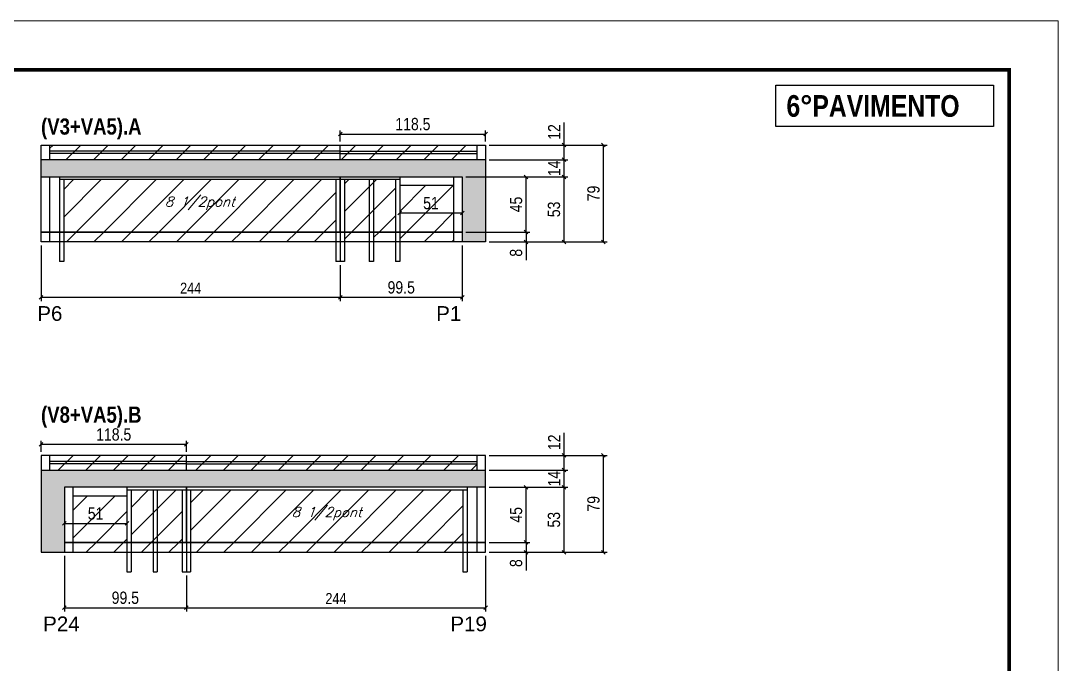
# Model space of a CAD drawing. Extents: x 3330 to 22105, y 1197 to 30204.
# Drawn here: x 16668 to 17515, y 23545 to 24070 of the extents above; entities that cross this region are included whole.
import ezdxf

# ---------------------------------------------------------------- set-up
doc = ezdxf.new("R2010")
doc.units = 0
doc.linetypes.add('DASHED', pattern=[0.75, 0.5, -0.25])
for name, color, linetype in [('5', 5, 'Continuous'), ('COTA', 241, 'Continuous'), ('NOMENCLATURA', 7, 'Continuous'), ('Painéis', 200, 'Continuous'), ('SARR_2.2x7', 40, 'Continuous'), ('SARR_3.5x7', 81, 'Continuous'), ('SARR_EDITAR', 141, 'Continuous'), ('texto', 7, 'Continuous')]:
    doc.layers.add(name, color=color, linetype=linetype)
for name, color, linetype, lineweight in [('Folhas', 255, 'Continuous', 9), ('Hachura', 251, 'Continuous', 9), ('SARRAFO DE PRESSAO', 251, 'DASHED', 9)]:
    doc.layers.add(name, color=color, linetype=linetype, lineweight=lineweight)
doc.styles.add('COTA TECNICA', font='techl___.ttf', dxfattribs={"height": 10})
doc.styles.add('COTA TECNICA-50', font='techl___.ttf', dxfattribs={"height": 9})
doc.styles.add('Romans', font='romans.shx')
doc.styles.get("Standard").update_dxf_attribs({"font": 'arial.ttf'})
doc.styles.add('TECNICA', font='techb___.ttf', dxfattribs={"height": 10})
doc.dimstyles.new('COTA PAINEL-50', dxfattribs={"dimtxt": 9, "dimasz": 3, "dimexe": 3, "dimexo": 3, "dimgap": 3, "dimtad": 1, "dimdec": 1, "dimzin": 12, "dimdsep": 46, "dimtxsty": 'COTA TECNICA-50', "dimblk1": 'OBLIQUE', "dimblk2": 'OBLIQUE', "dimsah": 1, "dimcen": 0.9, "dimclrd": 4, "dimclre": 4, "dimclrt": 240, "dimadec": 1, "dimazin": 3, "dimtfac": 1, "dimtdec": 1, "dimtmove": 0, "dimatfit": 3, "dimfxl": 1, "dimtolj": 1, "dimtzin": 12, "dimarcsym": 0})
doc.dimstyles.new('PAINEL', dxfattribs={"dimtxt": 10, "dimasz": 3, "dimexe": 3, "dimexo": 3, "dimgap": 3, "dimtad": 1, "dimdec": 1, "dimzin": 12, "dimdsep": 46, "dimtxsty": 'COTA TECNICA', "dimblk1": 'OBLIQUE', "dimblk2": 'OBLIQUE', "dimsah": 1, "dimcen": 0.9, "dimclrd": 4, "dimclre": 4, "dimclrt": 240, "dimadec": 1, "dimazin": 3, "dimtfac": 1, "dimtdec": 1, "dimtmove": 0, "dimatfit": 3, "dimfxl": 1, "dimtolj": 1, "dimtzin": 12, "dimarcsym": 0})

# ---------------------------------------------------------------- blocks, each defined once
blk = doc.blocks.new('9999999999')
at = {"layer": 'Folhas'}
blk.add_lwpolyline([(98138.98, 34190.21), (99623.98, 34190.21), (99623.98, 35240.21), (98138.98, 35240.21)], close=True, dxfattribs=at)
at = {"layer": 'Folhas', "color": 30, "const_width": 3}
blk.add_lwpolyline([(98213.98, 34230.21), (99583.98, 34230.21), (99583.98, 35200.21), (98213.98, 35200.21)], close=True, dxfattribs=at)
blk = doc.blocks.new('_Oblique')
at = {"color": 0, "linetype": 'ByBlock', "lineweight": -2}
blk.add_line((-0.5, -0.5), (0.5, 0.5), dxfattribs=at)
blk = doc.blocks.new('*D2279')
at = {"layer": 'COTA', "color": 4, "linetype": 'ByBlock', "lineweight": -2, "transparency": 16777216}
for p, q in [((16684.97, 23886.84), (16684.97, 23841.51)), ((16928.97, 23870.84), (16928.97, 23841.51)), ((16928.97, 23844.51), (16684.97, 23844.51))]:
    blk.add_line(p, q, dxfattribs=at)
at = {"layer": 'Defpoints', "color": 0, "linetype": 'ByBlock', "transparency": 16777216}
for p in [(16684.97, 23889.84), (16928.97, 23873.84), (16684.97, 23844.51)]:
    blk.add_point(p, dxfattribs=at)
at = {"layer": 'COTA', "color": 4, "linetype": 'ByBlock', "lineweight": -2, "transparency": 16777216, "xscale": 3, "yscale": 3, "zscale": 3, "rotation": 180}
blk.add_blockref('_Oblique', (16684.97, 23844.51), dxfattribs=at)
at = {"layer": 'COTA', "color": 4, "linetype": 'ByBlock', "lineweight": -2, "transparency": 16777216, "xscale": 3, "yscale": 3, "zscale": 3}
blk.add_blockref('_Oblique', (16928.97, 23844.51), dxfattribs=at)
at = {"layer": 'COTA', "color": 240, "linetype": 'ByBlock', "transparency": 16777216, "insert": (16806.97, 23852.07), "char_height": 9, "attachment_point": 5, "style": 'COTA TECNICA-50'}
blk.add_mtext('\\A1;244', dxfattribs=at)
blk = doc.blocks.new('*D2280')
at = {"layer": 'COTA', "color": 4, "linetype": 'ByBlock', "lineweight": -2, "transparency": 16777216}
for p, q in [((17028.47, 23886.84), (17028.47, 23841.51)), ((16928.97, 23870.84), (16928.97, 23841.51)), ((17028.47, 23844.51), (16928.97, 23844.51))]:
    blk.add_line(p, q, dxfattribs=at)
at = {"layer": 'Defpoints', "color": 0, "linetype": 'ByBlock', "transparency": 16777216}
for p in [(17028.47, 23889.84), (16928.97, 23873.84), (16928.97, 23844.51)]:
    blk.add_point(p, dxfattribs=at)
at = {"layer": 'COTA', "color": 4, "linetype": 'ByBlock', "lineweight": -2, "transparency": 16777216, "xscale": 3, "yscale": 3, "zscale": 3, "rotation": 180}
blk.add_blockref('_Oblique', (16928.97, 23844.51), dxfattribs=at)
at = {"layer": 'COTA', "color": 4, "linetype": 'ByBlock', "lineweight": -2, "transparency": 16777216, "xscale": 3, "yscale": 3, "zscale": 3}
blk.add_blockref('_Oblique', (17028.47, 23844.51), dxfattribs=at)
at = {"layer": 'COTA', "color": 240, "linetype": 'ByBlock', "transparency": 16777216, "insert": (16978.72, 23852.64), "char_height": 10, "attachment_point": 5, "style": 'COTA TECNICA'}
blk.add_mtext('\\A1;99.5', dxfattribs=at)
blk = doc.blocks.new('*D2287')
at = {"layer": 'COTA', "color": 4, "lineweight": -2, "transparency": 16777216}
for p, q in [((16977.47, 23920.39), (16977.47, 23910.3)), ((17028.47, 23913.3), (16977.47, 23913.3)), ((17028.47, 23920.39), (17028.47, 23910.3))]:
    blk.add_line(p, q, dxfattribs=at)
at = {"layer": 'Defpoints', "color": 0, "transparency": 16777216}
for p in [(16977.47, 23923.39), (17028.47, 23923.39), (16977.47, 23913.3)]:
    blk.add_point(p, dxfattribs=at)
at = {"layer": 'COTA', "color": 4, "lineweight": -2, "transparency": 16777216, "xscale": 3, "yscale": 3, "zscale": 3, "rotation": 180}
blk.add_blockref('_Oblique', (16977.47, 23913.3), dxfattribs=at)
at = {"layer": 'COTA', "color": 4, "lineweight": -2, "transparency": 16777216, "xscale": 3, "yscale": 3, "zscale": 3}
blk.add_blockref('_Oblique', (17028.47, 23913.3), dxfattribs=at)
at = {"layer": 'COTA', "color": 240, "transparency": 16777216, "insert": (17002.97, 23921.41), "char_height": 10, "attachment_point": 5, "style": 'COTA TECNICA'}
blk.add_mtext('\\A1;51', dxfattribs=at)
blk = doc.blocks.new('*D2288')
at = {"layer": 'COTA', "color": 4, "lineweight": -2, "transparency": 16777216}
for p, q in [((17031.47, 23942.84), (17114.52, 23942.84)), ((17111.52, 23889.84), (17111.52, 23942.84)), ((17050.47, 23889.84), (17114.52, 23889.84))]:
    blk.add_line(p, q, dxfattribs=at)
at = {"layer": 'Defpoints', "color": 0, "transparency": 16777216}
for p in [(17028.47, 23942.84), (17111.52, 23942.84), (17047.47, 23889.84)]:
    blk.add_point(p, dxfattribs=at)
at = {"layer": 'COTA', "color": 4, "lineweight": -2, "transparency": 16777216, "xscale": 3, "yscale": 3, "zscale": 3}
for p, rotation in [((17111.52, 23942.84), 90), ((17111.52, 23889.84), 270)]:
    blk.add_blockref('_Oblique', p, dxfattribs=dict(at, rotation=rotation))
at = {"layer": 'COTA', "color": 240, "transparency": 16777216, "insert": (17103.3, 23916.34), "char_height": 10, "attachment_point": 5, "rotation": 90, "style": 'COTA TECNICA'}
blk.add_mtext('\\A1;53', dxfattribs=at)
blk = doc.blocks.new('*D2289')
at = {"layer": 'COTA', "color": 4, "lineweight": -2, "transparency": 16777216}
for p, q in [((17031.47, 23897.84), (17083.49, 23897.84)), ((17080.49, 23897.84), (17080.49, 23889.84)), ((17050.47, 23889.84), (17083.49, 23889.84)), ((17080.49, 23889.84), (17080.49, 23875.02))]:
    blk.add_line(p, q, dxfattribs=at)
at = {"layer": 'Defpoints', "color": 0, "transparency": 16777216}
for p in [(17028.47, 23897.84), (17080.49, 23897.84), (17047.47, 23889.84)]:
    blk.add_point(p, dxfattribs=at)
at = {"layer": 'COTA', "color": 4, "lineweight": -2, "transparency": 16777216, "xscale": 3, "yscale": 3, "zscale": 3}
for p, rotation in [((17080.49, 23897.84), 90), ((17080.49, 23889.84), 270)]:
    blk.add_blockref('_Oblique', p, dxfattribs=dict(at, rotation=rotation))
at = {"layer": 'COTA', "color": 240, "transparency": 16777216, "insert": (17072.4, 23880.93), "char_height": 10, "attachment_point": 5, "rotation": 90, "style": 'COTA TECNICA'}
blk.add_mtext('\\A1;8', dxfattribs=at)
blk = doc.blocks.new('*D2290')
at = {"layer": 'COTA', "color": 4, "lineweight": -2, "transparency": 16777216}
for p, q in [((17031.47, 23942.84), (17083.49, 23942.84)), ((17080.49, 23897.84), (17080.49, 23942.84)), ((17031.47, 23897.84), (17083.49, 23897.84))]:
    blk.add_line(p, q, dxfattribs=at)
at = {"layer": 'Defpoints', "color": 0, "transparency": 16777216}
for p in [(17028.47, 23942.84), (17080.49, 23942.84), (17028.47, 23897.84)]:
    blk.add_point(p, dxfattribs=at)
at = {"layer": 'COTA', "color": 4, "lineweight": -2, "transparency": 16777216, "xscale": 3, "yscale": 3, "zscale": 3}
for p, rotation in [((17080.49, 23942.84), 90), ((17080.49, 23897.84), 270)]:
    blk.add_blockref('_Oblique', p, dxfattribs=dict(at, rotation=rotation))
at = {"layer": 'COTA', "color": 240, "transparency": 16777216, "insert": (17072.38, 23920.34), "char_height": 10, "attachment_point": 5, "rotation": 90, "style": 'COTA TECNICA'}
blk.add_mtext('\\A1;45', dxfattribs=at)
blk = doc.blocks.new('*D2285')
at = {"layer": 'COTA', "color": 4, "lineweight": -2, "transparency": 16777216}
for p, q in [((16928.97, 23971.84), (16928.97, 23980.75)), ((17047.47, 23971.84), (17047.47, 23980.75)), ((16928.97, 23977.75), (17047.47, 23977.75))]:
    blk.add_line(p, q, dxfattribs=at)
at = {"layer": 'Defpoints', "color": 0, "transparency": 16777216}
for p in [(17047.47, 23977.75), (16928.97, 23968.84), (17047.47, 23968.84)]:
    blk.add_point(p, dxfattribs=at)
at = {"layer": 'COTA', "color": 4, "lineweight": -2, "transparency": 16777216, "xscale": 3, "yscale": 3, "zscale": 3, "rotation": 180}
blk.add_blockref('_Oblique', (16928.97, 23977.75), dxfattribs=at)
at = {"layer": 'COTA', "color": 4, "lineweight": -2, "transparency": 16777216, "xscale": 3, "yscale": 3, "zscale": 3}
blk.add_blockref('_Oblique', (17047.47, 23977.75), dxfattribs=at)
at = {"layer": 'COTA', "color": 240, "transparency": 16777216, "insert": (16988.22, 23985.88), "char_height": 10, "attachment_point": 5, "style": 'COTA TECNICA'}
blk.add_mtext('\\A1;118.5', dxfattribs=at)
blk = doc.blocks.new('*D2286')
at = {"layer": 'COTA', "color": 4, "lineweight": -2, "transparency": 16777216}
for p, q in [((17050.47, 23956.84), (17114.52, 23956.84)), ((17111.52, 23942.84), (17111.52, 23956.84)), ((17031.47, 23942.84), (17114.52, 23942.84))]:
    blk.add_line(p, q, dxfattribs=at)
at = {"layer": 'Defpoints', "color": 0, "transparency": 16777216}
for p in [(17047.47, 23956.84), (17111.52, 23956.84), (17028.47, 23942.84)]:
    blk.add_point(p, dxfattribs=at)
at = {"layer": 'COTA', "color": 4, "lineweight": -2, "transparency": 16777216, "xscale": 3, "yscale": 3, "zscale": 3}
for p, rotation in [((17111.52, 23956.84), 90), ((17111.52, 23942.84), 270)]:
    blk.add_blockref('_Oblique', p, dxfattribs=dict(at, rotation=rotation))
at = {"layer": 'COTA', "color": 240, "transparency": 16777216, "insert": (17103.45, 23949.84), "char_height": 10, "attachment_point": 5, "rotation": 90, "style": 'COTA TECNICA'}
blk.add_mtext('\\A1;14', dxfattribs=at)
blk = doc.blocks.new('*D2283')
at = {"layer": 'COTA', "color": 4, "lineweight": -2, "transparency": 16777216}
for p, q in [((17111.52, 23968.84), (17111.52, 23987.15)), ((17050.47, 23968.84), (17114.52, 23968.84)), ((17111.52, 23956.84), (17111.52, 23968.84)), ((17050.47, 23956.84), (17114.52, 23956.84))]:
    blk.add_line(p, q, dxfattribs=at)
at = {"layer": 'Defpoints', "color": 0, "transparency": 16777216}
for p in [(17047.47, 23968.84), (17111.52, 23968.84), (17047.47, 23956.84)]:
    blk.add_point(p, dxfattribs=at)
at = {"layer": 'COTA', "color": 4, "lineweight": -2, "transparency": 16777216, "xscale": 3, "yscale": 3, "zscale": 3}
for p, rotation in [((17111.52, 23968.84), 90), ((17111.52, 23956.84), 270)]:
    blk.add_blockref('_Oblique', p, dxfattribs=dict(at, rotation=rotation))
at = {"layer": 'COTA', "color": 240, "transparency": 16777216, "insert": (17103.46, 23979.5), "char_height": 10, "attachment_point": 5, "rotation": 90, "style": 'COTA TECNICA'}
blk.add_mtext('\\A1;12', dxfattribs=at)
blk = doc.blocks.new('*D2284')
at = {"layer": 'COTA', "color": 4, "lineweight": -2, "transparency": 16777216}
for p, q in [((17050.47, 23968.84), (17146.65, 23968.84)), ((17143.65, 23889.84), (17143.65, 23968.84)), ((17050.47, 23889.84), (17146.65, 23889.84))]:
    blk.add_line(p, q, dxfattribs=at)
at = {"layer": 'Defpoints', "color": 0, "transparency": 16777216}
for p in [(17047.47, 23968.84), (17143.65, 23968.84), (17047.47, 23889.84)]:
    blk.add_point(p, dxfattribs=at)
at = {"layer": 'COTA', "color": 4, "lineweight": -2, "transparency": 16777216, "xscale": 3, "yscale": 3, "zscale": 3}
for p, rotation in [((17143.65, 23968.84), 90), ((17143.65, 23889.84), 270)]:
    blk.add_blockref('_Oblique', p, dxfattribs=dict(at, rotation=rotation))
at = {"layer": 'COTA', "color": 240, "transparency": 16777216, "insert": (17135.55, 23929.34), "char_height": 10, "attachment_point": 5, "rotation": 90, "style": 'COTA TECNICA'}
blk.add_mtext('\\A1;79', dxfattribs=at)
blk = doc.blocks.new('*D2271')
at = {"layer": 'COTA', "color": 4, "linetype": 'ByBlock', "lineweight": -2, "transparency": 16777216}
for p, q in [((17047.47, 23633.64), (17047.47, 23588.3)), ((16803.47, 23617.64), (16803.47, 23588.3)), ((16803.47, 23591.3), (17047.47, 23591.3))]:
    blk.add_line(p, q, dxfattribs=at)
at = {"layer": 'Defpoints', "color": 0, "linetype": 'ByBlock', "transparency": 16777216}
for p in [(17047.47, 23636.64), (16803.47, 23620.64), (17047.47, 23591.3)]:
    blk.add_point(p, dxfattribs=at)
at = {"layer": 'COTA', "color": 4, "linetype": 'ByBlock', "lineweight": -2, "transparency": 16777216, "xscale": 3, "yscale": 3, "zscale": 3, "rotation": 180}
blk.add_blockref('_Oblique', (16803.47, 23591.3), dxfattribs=at)
at = {"layer": 'COTA', "color": 4, "linetype": 'ByBlock', "lineweight": -2, "transparency": 16777216, "xscale": 3, "yscale": 3, "zscale": 3}
blk.add_blockref('_Oblique', (17047.47, 23591.3), dxfattribs=at)
at = {"layer": 'COTA', "color": 240, "linetype": 'ByBlock', "transparency": 16777216, "insert": (16925.47, 23598.87), "char_height": 9, "attachment_point": 5, "style": 'COTA TECNICA-50'}
blk.add_mtext('\\A1;244', dxfattribs=at)
blk = doc.blocks.new('*D2272')
at = {"layer": 'COTA', "color": 4, "linetype": 'ByBlock', "lineweight": -2, "transparency": 16777216}
for p, q in [((16703.97, 23633.64), (16703.97, 23588.3)), ((16803.47, 23617.64), (16803.47, 23588.3)), ((16703.97, 23591.3), (16803.47, 23591.3))]:
    blk.add_line(p, q, dxfattribs=at)
at = {"layer": 'Defpoints', "color": 0, "linetype": 'ByBlock', "transparency": 16777216}
for p in [(16703.97, 23636.64), (16803.47, 23620.64), (16803.47, 23591.3)]:
    blk.add_point(p, dxfattribs=at)
at = {"layer": 'COTA', "color": 4, "linetype": 'ByBlock', "lineweight": -2, "transparency": 16777216, "xscale": 3, "yscale": 3, "zscale": 3, "rotation": 180}
blk.add_blockref('_Oblique', (16703.97, 23591.3), dxfattribs=at)
at = {"layer": 'COTA', "color": 4, "linetype": 'ByBlock', "lineweight": -2, "transparency": 16777216, "xscale": 3, "yscale": 3, "zscale": 3}
blk.add_blockref('_Oblique', (16803.47, 23591.3), dxfattribs=at)
at = {"layer": 'COTA', "color": 240, "linetype": 'ByBlock', "transparency": 16777216, "insert": (16753.72, 23599.44), "char_height": 10, "attachment_point": 5, "style": 'COTA TECNICA'}
blk.add_mtext('\\A1;99.5', dxfattribs=at)
blk = doc.blocks.new('*D2281')
at = {"layer": 'COTA', "color": 4, "lineweight": -2, "transparency": 16777216}
for p, q in [((16703.97, 23667.19), (16703.97, 23657.1)), ((16754.97, 23667.19), (16754.97, 23657.1)), ((16703.97, 23660.1), (16754.97, 23660.1))]:
    blk.add_line(p, q, dxfattribs=at)
at = {"layer": 'Defpoints', "color": 0, "transparency": 16777216}
for p in [(16703.97, 23670.19), (16754.97, 23670.19), (16754.97, 23660.1)]:
    blk.add_point(p, dxfattribs=at)
at = {"layer": 'COTA', "color": 4, "lineweight": -2, "transparency": 16777216, "xscale": 3, "yscale": 3, "zscale": 3, "rotation": 180}
blk.add_blockref('_Oblique', (16703.97, 23660.1), dxfattribs=at)
at = {"layer": 'COTA', "color": 4, "lineweight": -2, "transparency": 16777216, "xscale": 3, "yscale": 3, "zscale": 3}
blk.add_blockref('_Oblique', (16754.97, 23660.1), dxfattribs=at)
at = {"layer": 'COTA', "color": 240, "transparency": 16777216, "insert": (16729.47, 23668.21), "char_height": 10, "attachment_point": 5, "style": 'COTA TECNICA'}
blk.add_mtext('\\A1;51', dxfattribs=at)
blk = doc.blocks.new('*D2273')
at = {"layer": 'COTA', "color": 4, "lineweight": -2, "transparency": 16777216}
for p, q in [((17050.47, 23689.64), (17114.52, 23689.64)), ((17111.52, 23636.64), (17111.52, 23689.64)), ((17050.47, 23636.64), (17114.52, 23636.64))]:
    blk.add_line(p, q, dxfattribs=at)
at = {"layer": 'Defpoints', "color": 0, "transparency": 16777216}
for p in [(17047.47, 23689.64), (17111.52, 23689.64), (17047.47, 23636.64)]:
    blk.add_point(p, dxfattribs=at)
at = {"layer": 'COTA', "color": 4, "lineweight": -2, "transparency": 16777216, "xscale": 3, "yscale": 3, "zscale": 3}
for p, rotation in [((17111.52, 23689.64), 90), ((17111.52, 23636.64), 270)]:
    blk.add_blockref('_Oblique', p, dxfattribs=dict(at, rotation=rotation))
at = {"layer": 'COTA', "color": 240, "transparency": 16777216, "insert": (17103.3, 23663.14), "char_height": 10, "attachment_point": 5, "rotation": 90, "style": 'COTA TECNICA'}
blk.add_mtext('\\A1;53', dxfattribs=at)
blk = doc.blocks.new('*D2274')
at = {"layer": 'COTA', "color": 4, "lineweight": -2, "transparency": 16777216}
for p, q in [((17050.47, 23644.64), (17083.49, 23644.64)), ((17080.49, 23644.64), (17080.49, 23636.64)), ((17050.47, 23636.64), (17083.49, 23636.64)), ((17080.49, 23636.64), (17080.49, 23621.82))]:
    blk.add_line(p, q, dxfattribs=at)
at = {"layer": 'Defpoints', "color": 0, "transparency": 16777216}
for p in [(17047.47, 23644.64), (17080.49, 23644.64), (17047.47, 23636.64)]:
    blk.add_point(p, dxfattribs=at)
at = {"layer": 'COTA', "color": 4, "lineweight": -2, "transparency": 16777216, "xscale": 3, "yscale": 3, "zscale": 3}
for p, rotation in [((17080.49, 23644.64), 90), ((17080.49, 23636.64), 270)]:
    blk.add_blockref('_Oblique', p, dxfattribs=dict(at, rotation=rotation))
at = {"layer": 'COTA', "color": 240, "transparency": 16777216, "insert": (17072.4, 23627.73), "char_height": 10, "attachment_point": 5, "rotation": 90, "style": 'COTA TECNICA'}
blk.add_mtext('\\A1;8', dxfattribs=at)
blk = doc.blocks.new('*D2275')
at = {"layer": 'COTA', "color": 4, "lineweight": -2, "transparency": 16777216}
for p, q in [((17050.47, 23689.64), (17083.49, 23689.64)), ((17080.49, 23644.64), (17080.49, 23689.64)), ((17050.47, 23644.64), (17083.49, 23644.64))]:
    blk.add_line(p, q, dxfattribs=at)
at = {"layer": 'Defpoints', "color": 0, "transparency": 16777216}
for p in [(17047.47, 23689.64), (17080.49, 23689.64), (17047.47, 23644.64)]:
    blk.add_point(p, dxfattribs=at)
at = {"layer": 'COTA', "color": 4, "lineweight": -2, "transparency": 16777216, "xscale": 3, "yscale": 3, "zscale": 3}
for p, rotation in [((17080.49, 23689.64), 90), ((17080.49, 23644.64), 270)]:
    blk.add_blockref('_Oblique', p, dxfattribs=dict(at, rotation=rotation))
at = {"layer": 'COTA', "color": 240, "transparency": 16777216, "insert": (17072.38, 23667.14), "char_height": 10, "attachment_point": 5, "rotation": 90, "style": 'COTA TECNICA'}
blk.add_mtext('\\A1;45', dxfattribs=at)
blk = doc.blocks.new('*D2282')
at = {"layer": 'COTA', "color": 4, "lineweight": -2, "transparency": 16777216}
for p, q in [((16684.97, 23718.64), (16684.97, 23727.54)), ((16803.47, 23718.64), (16803.47, 23727.54)), ((16803.47, 23724.54), (16684.97, 23724.54))]:
    blk.add_line(p, q, dxfattribs=at)
at = {"layer": 'Defpoints', "color": 0, "transparency": 16777216}
for p in [(16684.97, 23724.54), (16684.97, 23715.64), (16803.47, 23715.64)]:
    blk.add_point(p, dxfattribs=at)
at = {"layer": 'COTA', "color": 4, "lineweight": -2, "transparency": 16777216, "xscale": 3, "yscale": 3, "zscale": 3, "rotation": 180}
blk.add_blockref('_Oblique', (16684.97, 23724.54), dxfattribs=at)
at = {"layer": 'COTA', "color": 4, "lineweight": -2, "transparency": 16777216, "xscale": 3, "yscale": 3, "zscale": 3}
blk.add_blockref('_Oblique', (16803.47, 23724.54), dxfattribs=at)
at = {"layer": 'COTA', "color": 240, "transparency": 16777216, "insert": (16744.22, 23732.67), "char_height": 10, "attachment_point": 5, "style": 'COTA TECNICA'}
blk.add_mtext('\\A1;118.5', dxfattribs=at)
blk = doc.blocks.new('*D2276')
at = {"layer": 'COTA', "color": 4, "lineweight": -2, "transparency": 16777216}
for p, q in [((17050.47, 23703.64), (17114.52, 23703.64)), ((17111.52, 23689.64), (17111.52, 23703.64)), ((17050.47, 23689.64), (17114.52, 23689.64))]:
    blk.add_line(p, q, dxfattribs=at)
at = {"layer": 'Defpoints', "color": 0, "transparency": 16777216}
for p in [(17047.47, 23703.64), (17111.52, 23703.64), (17047.47, 23689.64)]:
    blk.add_point(p, dxfattribs=at)
at = {"layer": 'COTA', "color": 4, "lineweight": -2, "transparency": 16777216, "xscale": 3, "yscale": 3, "zscale": 3}
for p, rotation in [((17111.52, 23703.64), 90), ((17111.52, 23689.64), 270)]:
    blk.add_blockref('_Oblique', p, dxfattribs=dict(at, rotation=rotation))
at = {"layer": 'COTA', "color": 240, "transparency": 16777216, "insert": (17103.45, 23696.64), "char_height": 10, "attachment_point": 5, "rotation": 90, "style": 'COTA TECNICA'}
blk.add_mtext('\\A1;14', dxfattribs=at)
blk = doc.blocks.new('*D2277')
at = {"layer": 'COTA', "color": 4, "lineweight": -2, "transparency": 16777216}
for p, q in [((17111.52, 23715.64), (17111.52, 23733.95)), ((17050.47, 23715.64), (17114.52, 23715.64)), ((17111.52, 23703.64), (17111.52, 23715.64)), ((17050.47, 23703.64), (17114.52, 23703.64))]:
    blk.add_line(p, q, dxfattribs=at)
at = {"layer": 'Defpoints', "color": 0, "transparency": 16777216}
for p in [(17047.47, 23715.64), (17111.52, 23715.64), (17047.47, 23703.64)]:
    blk.add_point(p, dxfattribs=at)
at = {"layer": 'COTA', "color": 4, "lineweight": -2, "transparency": 16777216, "xscale": 3, "yscale": 3, "zscale": 3}
for p, rotation in [((17111.52, 23715.64), 90), ((17111.52, 23703.64), 270)]:
    blk.add_blockref('_Oblique', p, dxfattribs=dict(at, rotation=rotation))
at = {"layer": 'COTA', "color": 240, "transparency": 16777216, "insert": (17103.46, 23726.3), "char_height": 10, "attachment_point": 5, "rotation": 90, "style": 'COTA TECNICA'}
blk.add_mtext('\\A1;12', dxfattribs=at)
blk = doc.blocks.new('*D2278')
at = {"layer": 'COTA', "color": 4, "lineweight": -2, "transparency": 16777216}
for p, q in [((17050.47, 23715.64), (17146.65, 23715.64)), ((17143.65, 23636.64), (17143.65, 23715.64)), ((17050.47, 23636.64), (17146.65, 23636.64))]:
    blk.add_line(p, q, dxfattribs=at)
at = {"layer": 'Defpoints', "color": 0, "transparency": 16777216}
for p in [(17047.47, 23715.64), (17143.65, 23715.64), (17047.47, 23636.64)]:
    blk.add_point(p, dxfattribs=at)
at = {"layer": 'COTA', "color": 4, "lineweight": -2, "transparency": 16777216, "xscale": 3, "yscale": 3, "zscale": 3}
for p, rotation in [((17143.65, 23715.64), 90), ((17143.65, 23636.64), 270)]:
    blk.add_blockref('_Oblique', p, dxfattribs=dict(at, rotation=rotation))
at = {"layer": 'COTA', "color": 240, "transparency": 16777216, "insert": (17135.55, 23676.14), "char_height": 10, "attachment_point": 5, "rotation": 90, "style": 'COTA TECNICA'}
blk.add_mtext('\\A1;79', dxfattribs=at)

msp = doc.modelspace()

# ---------------------------------------------------------------- hatches: boundary and pattern name
at = {"layer": 'COTA'}
h = msp.add_hatch(dxfattribs=at)
h.set_pattern_fill('AR-CONC', color=256, scale=0.03)
h.set_pattern_definition([(50, (-1679.2324, -1148.575), (5.4655401, -0.47817257), [0.5715, -6.2865]), (355, (-1679.2324, -1148.575), (-1.0573026, 5.7317054), [0.4572, -5.0292175]), (100.451445, (-1678.777, -1148.615), (4.4082374, 5.2535326), [0.4857003, -5.3427073]), (46.1842, (-1679.2324, -1147.051), (8.1323712, -1.2612698), [0.85725, -9.42975]), (96.635558, (-1678.555, -1147.156), (7.122124, 7.4227837), [0.7285507, -8.0140682]), (351.18415, (-1679.232, -1147.051), (7.122124, 7.4227837), [0.685799, -7.543792]), (21, (-1678.4704, -1147.432), (4.54843174, -3.06795595), [0.5715, -6.2865]), (326, (-1678.4704, -1147.432), (1.8540609, 5.525639), [0.4572, -5.0292]), (71.451445, (-1678.0914, -1147.688), (6.4024926, 2.4576831), [0.4857003, -5.3426981]), (37.5, (-1679.2324, -1148.5751), (0.0926581, 2.53665117), [0, -4.96824, 0, -5.1054, 0, -5.04825]), (7.5, (-1679.2324, -1148.575), (2.00458988, 3.00541724), [0, -2.91084, 0, -4.85394, 0, -1.92405]), (327.5, (-1680.9317, -1148.5751), (4.06771786, -0.17186232), [0, -1.905, 0, -5.9436, 0, -7.8867]), (317.5, (-1681.6937, -1148.575), (4.44387544, 0.76279473), [0, -2.4765, 0, -3.94716, 0, -5.6007])])
h.paths.add_polyline_path([(17047.47, 23956.84), (16684.97, 23956.84), (16684.97, 23942.84), (16928.97, 23942.84), (17028.47, 23942.84), (17028.47, 23897.84), (17028.47, 23889.84), (17047.47, 23889.84)])
h = msp.add_hatch(dxfattribs=at)
h.set_pattern_fill('AR-CONC', color=256, scale=0.03)
h.set_pattern_definition([(50, (-1679.2324, -1401.7777), (5.4655401, -0.47817257), [0.5715, -6.2865]), (355, (-1679.2324, -1401.778), (-1.0573026, 5.7317054), [0.4572, -5.0292175]), (100.451445, (-1678.777, -1401.8176), (4.4082374, 5.2535326), [0.4857003, -5.3427073]), (46.1842, (-1679.2324, -1400.254), (8.1323712, -1.2612698), [0.85725, -9.42975]), (96.635558, (-1678.555, -1400.359), (7.122124, 7.4227837), [0.7285507, -8.0140682]), (351.18415, (-1679.232, -1400.254), (7.122124, 7.4227837), [0.685799, -7.543792]), (21, (-1678.4704, -1400.6347), (4.54843174, -3.06795595), [0.5715, -6.2865]), (326, (-1678.4704, -1400.635), (1.8540609, 5.525639), [0.4572, -5.0292]), (71.451445, (-1678.0914, -1400.8904), (6.4024926, 2.4576831), [0.4857003, -5.3426981]), (37.5, (-1679.2324, -1401.7777), (0.0926581, 2.53665117), [0, -4.96824, 0, -5.1054, 0, -5.04825]), (7.5, (-1679.2324, -1401.7777), (2.00458988, 3.00541724), [0, -2.91084, 0, -4.85394, 0, -1.92405]), (327.5, (-1680.9317, -1401.7777), (4.06771786, -0.17186232), [0, -1.905, 0, -5.9436, 0, -7.8867]), (317.5, (-1681.6937, -1401.7777), (4.44387544, 0.76279473), [0, -2.4765, 0, -3.94716, 0, -5.6007])])
h.paths.add_polyline_path([(16684.97, 23636.64), (16703.97, 23636.64), (16703.97, 23644.64), (16703.97, 23689.64), (16803.47, 23689.64), (17047.47, 23689.64), (17047.47, 23703.64), (16684.97, 23703.64)])
at = {"layer": 'Hachura', "linetype": 'ByBlock'}
h = msp.add_hatch(dxfattribs=at)
h.set_pattern_fill('ANSI31', color=256, scale=5)
h.paths.add_polyline_path([(16928.97, 23956.84), (16928.97, 23968.84), (16691.97, 23968.84), (16691.97, 23956.84)])
h.paths.add_polyline_path([(17040.47, 23956.84), (17040.47, 23968.84), (16928.97, 23968.84), (16928.97, 23956.84)])
h = msp.add_hatch(dxfattribs=at)
h.set_pattern_fill('ANSI31', color=256, scale=5)
h.paths.add_polyline_path([(16925.47, 23897.84), (16925.47, 23940.64), (16703.47, 23940.64), (16703.47, 23897.84)])
h.paths.add_polyline_path([(16932.47, 23897.84), (16952.68, 23897.84), (16952.68, 23940.64), (16932.47, 23940.64)])
h.paths.add_polyline_path([(16952.68, 23897.84), (16956.18, 23897.84), (16956.18, 23940.64), (16952.68, 23940.64)])
h.paths.add_polyline_path([(16973.97, 23940.64), (16956.18, 23940.64), (16956.18, 23897.84), (16973.97, 23897.84)])
h.paths.add_polyline_path([(16977.47, 23897.84), (17021.47, 23897.84), (17021.47, 23935.84), (16977.47, 23935.84)])
h = msp.add_hatch(dxfattribs=at)
h.set_pattern_fill('ANSI31', color=256, scale=5)
h.paths.add_polyline_path([(17021.47, 23897.84), (17021.47, 23889.84), (16977.47, 23889.84), (16977.47, 23897.84)])
h.paths.add_polyline_path([(16973.97, 23897.84), (16973.97, 23889.84), (16956.18, 23889.84), (16956.18, 23897.84)])
h.paths.add_polyline_path([(16932.47, 23889.84), (16932.47, 23897.84), (16952.68, 23897.84), (16952.68, 23889.84)])
h.paths.add_polyline_path([(16925.47, 23897.84), (16925.47, 23889.84), (16703.47, 23889.84), (16703.47, 23897.84)])
h = msp.add_hatch(dxfattribs=at)
h.set_pattern_fill('ANSI31', color=256, scale=5)
h.paths.add_polyline_path([(16691.97, 23715.64), (16691.97, 23703.64), (16803.47, 23703.64), (16803.47, 23715.64)])
h.paths.add_polyline_path([(16803.47, 23715.64), (16803.47, 23703.64), (17040.47, 23703.64), (17040.47, 23715.64)])
h = msp.add_hatch(dxfattribs=at)
h.set_pattern_fill('ANSI31', color=256, scale=5)
h.paths.add_polyline_path([(16710.97, 23682.64), (16710.97, 23644.64), (16754.97, 23644.64), (16754.97, 23682.64)])
h.paths.add_polyline_path([(16776.27, 23687.44), (16758.47, 23687.44), (16758.47, 23644.64), (16776.27, 23644.64)])
h.paths.add_polyline_path([(16779.77, 23687.44), (16776.27, 23687.44), (16776.27, 23644.64), (16779.77, 23644.64)])
h.paths.add_polyline_path([(16779.77, 23644.64), (16799.97, 23644.64), (16799.97, 23687.44), (16779.77, 23687.44)])
h.paths.add_polyline_path([(17028.97, 23644.64), (17028.97, 23687.44), (16806.97, 23687.44), (16806.97, 23644.64)])
h = msp.add_hatch(dxfattribs=at)
h.set_pattern_fill('ANSI31', color=256, scale=5)
h.paths.add_polyline_path([(16710.97, 23644.64), (16710.97, 23636.64), (16754.97, 23636.64), (16754.97, 23644.64)])
h.paths.add_polyline_path([(16758.47, 23644.64), (16758.47, 23636.64), (16776.27, 23636.64), (16776.27, 23644.64)])
h.paths.add_polyline_path([(16799.97, 23636.64), (16799.97, 23644.64), (16779.77, 23644.64), (16779.77, 23636.64)])
h.paths.add_polyline_path([(16806.97, 23644.64), (16806.97, 23636.64), (17028.97, 23636.64), (17028.97, 23644.64)])

# ---------------------------------------------------------------- linework, layer by layer
at = {"layer": 'COTA', "linetype": 'ByBlock'}
for p, q in [((16684.97, 23942.84), (16684.97, 23956.84)), ((16703.47, 23873.84), (16699.97, 23873.84)), ((16932.47, 23873.84), (16925.47, 23873.84)), ((16956.18, 23873.84), (16952.68, 23873.84)), ((16977.47, 23873.84), (16973.97, 23873.84)), ((17047.47, 23689.64), (17047.47, 23703.64)), ((16754.97, 23620.64), (16758.47, 23620.64)), ((16776.27, 23620.64), (16779.77, 23620.64)), ((16799.97, 23620.64), (16806.97, 23620.64)), ((17028.97, 23620.64), (17032.47, 23620.64))]:
    msp.add_line(p, q, dxfattribs=at)
at = {"layer": 'COTA'}
for p, q in [((17047.47, 23956.84), (17047.47, 23889.84)), ((17047.47, 23889.84), (17028.47, 23889.84)), ((16684.97, 23703.64), (16684.97, 23636.64)), ((16684.97, 23636.64), (16703.97, 23636.64))]:
    msp.add_line(p, q, dxfattribs=at)
at = {"layer": 'NOMENCLATURA'}
msp.add_lwpolyline([(17284.33, 24017.74), (17461.86, 24017.74), (17461.86, 23983.93), (17284.33, 23983.93)], close=True, dxfattribs=at)
at = {"layer": 'Painéis', "linetype": 'Continuous'}
for p, q in [((16928.97, 23956.84), (16928.97, 23968.84)), ((16928.97, 23897.84), (16928.97, 23942.84)), ((16928.97, 23897.84), (16928.97, 23873.84)), ((16803.47, 23703.64), (16803.47, 23715.64)), ((16803.47, 23644.64), (16803.47, 23689.64)), ((16803.47, 23644.64), (16803.47, 23620.64))]:
    msp.add_line(p, q, dxfattribs=at)
for points in [[(16684.97, 23968.84), (17047.47, 23968.84), (17047.47, 23956.84), (16684.97, 23956.84)], [(16684.97, 23942.84), (16928.97, 23942.84), (16928.97, 23897.84), (16684.97, 23897.84)], [(16928.97, 23942.84), (17028.47, 23942.84), (17028.47, 23897.84), (16928.97, 23897.84)], [(16684.97, 23897.84), (17028.47, 23897.84), (17028.47, 23889.84), (16684.97, 23889.84)], [(17047.47, 23715.64), (16684.97, 23715.64), (16684.97, 23703.64), (17047.47, 23703.64)], [(16803.47, 23689.64), (16703.97, 23689.64), (16703.97, 23644.64), (16803.47, 23644.64)], [(17047.47, 23689.64), (16803.47, 23689.64), (16803.47, 23644.64), (17047.47, 23644.64)], [(17047.47, 23644.64), (16703.97, 23644.64), (16703.97, 23636.64), (17047.47, 23636.64)]]:
    msp.add_lwpolyline(points, close=True, dxfattribs=at)
at = {"layer": 'SARR_2.2x7', "linetype": 'Continuous'}
for p, q in [((16691.97, 23968.84), (16691.97, 23956.84)), ((17040.47, 23968.84), (17040.47, 23956.84)), ((16691.97, 23942.84), (16691.97, 23897.84)), ((16928.97, 23940.64), (16699.97, 23940.64)), ((16977.47, 23940.64), (16928.97, 23940.64)), ((17021.47, 23942.84), (17021.47, 23897.84)), ((17021.47, 23935.84), (16977.47, 23935.84)), ((16691.97, 23897.84), (16691.97, 23889.84)), ((17021.47, 23897.84), (17021.47, 23889.84)), ((16691.97, 23715.64), (16691.97, 23703.64)), ((17040.47, 23715.64), (17040.47, 23703.64)), ((16710.97, 23689.64), (16710.97, 23644.64)), ((16754.97, 23687.44), (16803.47, 23687.44)), ((16803.47, 23687.44), (17032.47, 23687.44)), ((17040.47, 23689.64), (17040.47, 23644.64)), ((16710.97, 23682.64), (16754.97, 23682.64)), ((16710.97, 23644.64), (16710.97, 23636.64)), ((17040.47, 23644.64), (17040.47, 23636.64))]:
    msp.add_line(p, q, dxfattribs=at)
at = {"layer": 'SARR_3.5x7'}
for p, q in [((16699.97, 23942.84), (16699.97, 23873.84)), ((16703.47, 23940.64), (16703.47, 23873.84)), ((16925.47, 23940.64), (16925.47, 23873.84)), ((16932.47, 23940.64), (16932.47, 23873.84)), ((16952.68, 23940.64), (16952.68, 23873.84)), ((16956.18, 23940.64), (16956.18, 23873.84)), ((16973.97, 23940.64), (16973.97, 23873.84)), ((16977.47, 23942.84), (16977.47, 23873.84)), ((16754.97, 23689.64), (16754.97, 23620.64)), ((16758.47, 23687.44), (16758.47, 23620.64)), ((16776.27, 23687.44), (16776.27, 23620.64)), ((16779.77, 23687.44), (16779.77, 23620.64)), ((16799.97, 23687.44), (16799.97, 23620.64)), ((16806.97, 23687.44), (16806.97, 23620.64)), ((17028.97, 23687.44), (17028.97, 23620.64)), ((17032.47, 23689.64), (17032.47, 23620.64))]:
    msp.add_line(p, q, dxfattribs=at)
at = {"layer": 'SARR_EDITAR', "linetype": 'Continuous'}
for p, q in [((16928.97, 23963.84), (16691.97, 23963.84)), ((16928.97, 23963.84), (17040.47, 23963.84)), ((16928.97, 23961.84), (16691.97, 23961.84)), ((16928.97, 23961.84), (17040.47, 23961.84)), ((16803.47, 23710.64), (16691.97, 23710.64)), ((16803.47, 23710.64), (17040.47, 23710.64)), ((16803.47, 23708.64), (16691.97, 23708.64)), ((16803.47, 23708.64), (17040.47, 23708.64))]:
    msp.add_line(p, q, dxfattribs=at)

# ---------------------------------------------------------------- block references
at = {"layer": 'SARRAFO DE PRESSAO', "color": 6, "linetype": 'ByBlock'}
msp.add_blockref('9999999999', (-82109.42, -11169.96), dxfattribs=at)

# ---------------------------------------------------------------- texts
at = {"layer": '5', "linetype": 'Continuous'}
for s, rotation, p in [('P6', 359.99996, (16681.87, 23825.4)), ('P1', 359.99996, (17007.21, 23825.4)), ('P24', 0.00004, (16686.65, 23572.2)), ('P19', 0.00004, (17018.75, 23572.2))]:
    msp.add_text(s, height=12, rotation=rotation, dxfattribs=at).set_placement(p)
at = {"layer": 'NOMENCLATURA', "style": 'TECNICA'}
for s, height, p in [('6°PAVIMENTO ', 17.6379, (17292.91, 23991.93)), ('(V3+VA5).A', 13.2, (16684.97, 23977.36)), ('(V8+VA5).B', 13.2, (16684.97, 23742.28))]:
    msp.add_text(s, height=height, dxfattribs=at).set_placement(p)
at = {"layer": 'texto', "color": 2, "char_height": 8, "attachment_point": 5, "style": 'Romans'}
for insert in [(16814.47, 23921.34), (16917.97, 23668.14)]:
    msp.add_mtext('{\\Q19;\\C256;8 1/2pont}', dxfattribs=dict(at, insert=insert))

# ---------------------------------------------------------------- dimensions: what is measured, and where the dimension line sits
at = {"layer": 'COTA'}
for base, p1, p2, picture, middle in [((17047.47, 23977.75), (16928.97, 23968.84), (17047.47, 23968.84), '*D2285', (16988.22, 23985.88)), ((16977.47, 23913.3), (17028.47, 23923.39), (16977.47, 23923.39), '*D2287', (17002.97, 23921.41))]:
    dim = msp.add_linear_dim(base=base, p1=p1, p2=p2, dimstyle='PAINEL', dxfattribs=at)
    dim.commit()
    dim.dimension.update_dxf_attribs({"geometry": picture, "text_midpoint": middle})
for base, p1, p2, angle, picture, middle in [((17111.52, 23968.84), (17047.47, 23956.84), (17047.47, 23968.84), 90, '*D2283', (17103.46, 23979.5)), ((17143.65, 23968.84), (17047.47, 23889.84), (17047.47, 23968.84), 90, '*D2284', (17135.55, 23929.34)), ((17111.52, 23942.84), (17047.47, 23889.84), (17028.47, 23942.84), 90, '*D2288', (17103.3, 23916.34)), ((16684.97, 23724.54), (16803.47, 23715.64), (16684.97, 23715.64), 180, '*D2282', (16744.22, 23732.67)), ((17111.52, 23715.64), (17047.47, 23703.64), (17047.47, 23715.64), 90, '*D2277', (17103.46, 23726.3)), ((17143.65, 23715.64), (17047.47, 23636.64), (17047.47, 23715.64), 90, '*D2278', (17135.55, 23676.14)), ((17111.52, 23689.64), (17047.47, 23636.64), (17047.47, 23689.64), 90, '*D2273', (17103.3, 23663.14)), ((16754.97, 23660.1), (16703.97, 23670.19), (16754.97, 23670.19), 180, '*D2281', (16729.47, 23668.21))]:
    dim = msp.add_linear_dim(base=base, p1=p1, p2=p2, angle=angle, dimstyle='PAINEL', dxfattribs=at)
    dim.commit()
    dim.dimension.update_dxf_attribs({"geometry": picture, "text_midpoint": middle})
for base, p1, p2, picture, middle in [((17111.52, 23956.84), (17028.47, 23942.84), (17047.47, 23956.84), '*D2286', (17111.52, 23949.84)), ((17080.49, 23897.84), (17047.47, 23889.84), (17028.47, 23897.84), '*D2289', (17080.49, 23880.93)), ((17111.52, 23703.64), (17047.47, 23689.64), (17047.47, 23703.64), '*D2276', (17111.52, 23696.64)), ((17080.49, 23644.64), (17047.47, 23636.64), (17047.47, 23644.64), '*D2274', (17080.49, 23627.73))]:
    dim = msp.add_linear_dim(base=base, p1=p1, p2=p2, angle=90, dimstyle='PAINEL', dxfattribs=at)
    dim.commit()
    dim.dimension.update_dxf_attribs({"geometry": picture, "text_midpoint": middle, "dimtype": 160})
for base, p1, p2, picture, middle in [((17080.49, 23942.84), (17028.47, 23897.84), (17028.47, 23942.84), '*D2290', (17072.38, 23920.34)), ((17080.49, 23689.64), (17047.47, 23644.64), (17047.47, 23689.64), '*D2275', (17072.38, 23667.14))]:
    dim = msp.add_linear_dim(base=base, p1=p1, p2=p2, angle=90, dimstyle='PAINEL', override={"dimtmove": 1}, dxfattribs=at)
    dim.commit()
    dim.dimension.update_dxf_attribs({"geometry": picture, "text_midpoint": middle})
at = {"layer": 'COTA', "linetype": 'ByBlock'}
dim = msp.add_linear_dim(base=(16684.97, 23844.51), p1=(16928.97, 23873.84), p2=(16684.97, 23889.84), angle=180, dimstyle='COTA PAINEL-50', override={"dimarcsym": 1}, dxfattribs=at)
dim.commit()
dim.dimension.update_dxf_attribs({"geometry": '*D2279', "text_midpoint": (16806.97, 23852.07)})
dim = msp.add_linear_dim(base=(16928.97, 23844.51), p1=(17028.47, 23889.84), p2=(16928.97, 23873.84), dimstyle='PAINEL', dxfattribs=at)
dim.commit()
dim.dimension.update_dxf_attribs({"geometry": '*D2280', "text_midpoint": (16978.72, 23852.64)})
dim = msp.add_linear_dim(base=(16803.47, 23591.3), p1=(16703.97, 23636.64), p2=(16803.47, 23620.64), angle=180, dimstyle='PAINEL', dxfattribs=at)
dim.commit()
dim.dimension.update_dxf_attribs({"geometry": '*D2272', "text_midpoint": (16753.72, 23599.44)})
dim = msp.add_linear_dim(base=(17047.47, 23591.3), p1=(16803.47, 23620.64), p2=(17047.47, 23636.64), dimstyle='COTA PAINEL-50', override={"dimarcsym": 1}, dxfattribs=at)
dim.commit()
dim.dimension.update_dxf_attribs({"geometry": '*D2271', "text_midpoint": (16925.47, 23598.87)})

doc.saveas('drawing.dxf')
